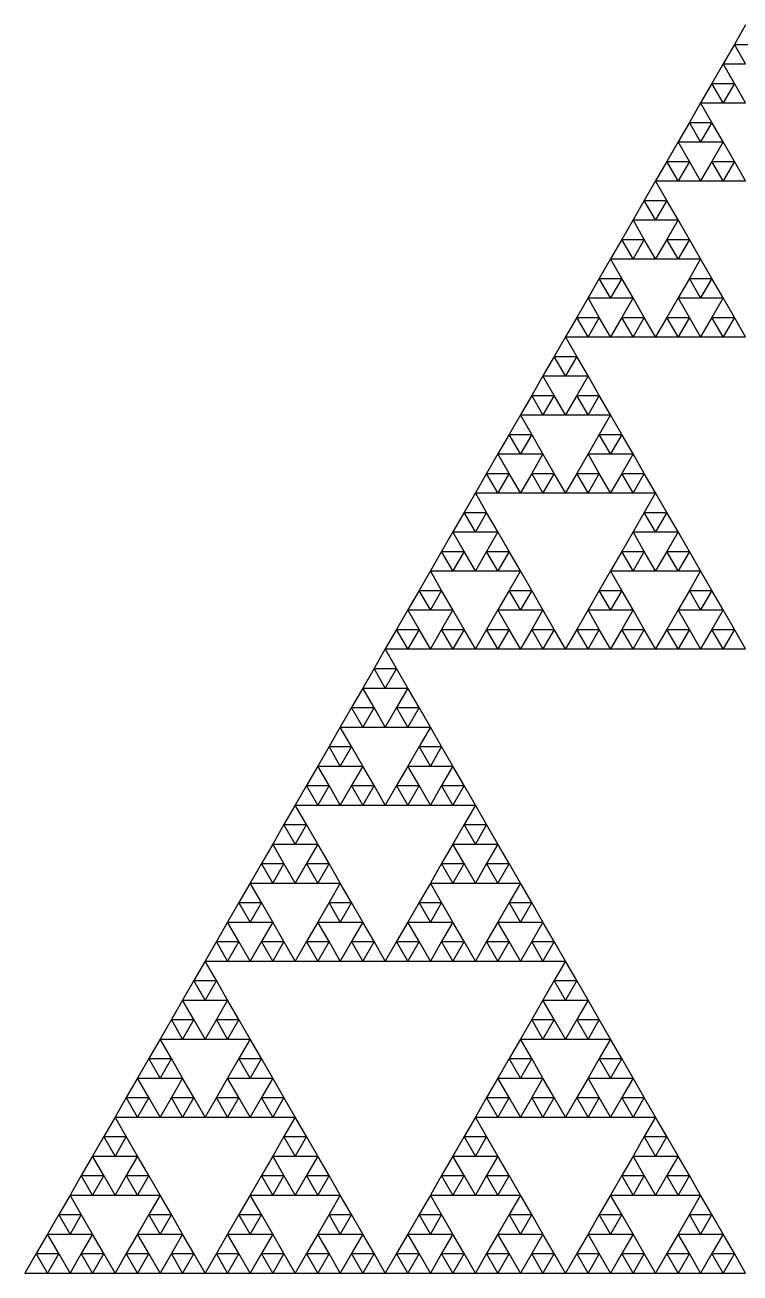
# Model space of a CAD drawing. Header units: metres. Extents: x -50 to 50, y -29 to 58.
# Drawn here: x -50 to -0.4, y -28.9 to 57.7 of the extents above; entities that cross this region are included whole.
import ezdxf

# ---------------------------------------------------------------- set-up
doc = ezdxf.new("R2010")
doc.units = ezdxf.units.M

msp = doc.modelspace()

# ---------------------------------------------------------------- linework, layer by layer
for p, q in [((0, 57.735), (-0.78125, 56.3819)), ((-0.78125, 56.3819), (-1.5625, 55.0287)), ((0, 55.0287), (-0.78125, 56.3819)), ((-0.78125, 56.3819), (0.78125, 56.3819)), ((-1.5625, 55.0287), (-2.34375, 53.6755)), ((-0.78125, 53.6755), (-1.5625, 55.0287)), ((-1.5625, 55.0287), (0, 55.0287)), ((-2.34375, 53.6755), (-3.125, 52.3224)), ((-1.5625, 52.3224), (-2.34375, 53.6755)), ((-2.34375, 53.6755), (-0.78125, 53.6755)), ((-0.78125, 53.6755), (-1.5625, 52.3224)), ((0, 52.3224), (-0.78125, 53.6755)), ((-3.125, 52.3224), (-3.90625, 50.9692)), ((-2.34375, 50.9692), (-3.125, 52.3224)), ((-3.125, 52.3224), (-1.5625, 52.3224)), ((-1.5625, 52.3224), (0, 52.3224)), ((-3.90625, 50.9692), (-4.6875, 49.616)), ((-3.125, 49.616), (-3.90625, 50.9692)), ((-3.90625, 50.9692), (-2.34375, 50.9692)), ((-2.34375, 50.9692), (-3.125, 49.616)), ((-1.5625, 49.616), (-2.34375, 50.9692)), ((-4.6875, 49.616), (-5.46875, 48.2629)), ((-3.90625, 48.2629), (-4.6875, 49.616)), ((-4.6875, 49.616), (-3.125, 49.616)), ((-3.125, 49.616), (-1.5625, 49.616)), ((-1.5625, 49.616), (-2.34375, 48.2629)), ((-0.78125, 48.2629), (-1.5625, 49.616)), ((-5.46875, 48.2629), (-6.25, 46.9097)), ((-4.6875, 46.9097), (-5.46875, 48.2629)), ((-5.46875, 48.2629), (-3.90625, 48.2629)), ((-3.90625, 48.2629), (-4.6875, 46.9097)), ((-3.125, 46.9097), (-3.90625, 48.2629)), ((-2.34375, 48.2629), (-3.125, 46.9097)), ((-1.5625, 46.9097), (-2.34375, 48.2629)), ((-2.34375, 48.2629), (-0.78125, 48.2629)), ((-0.78125, 48.2629), (-1.5625, 46.9097)), ((0, 46.9097), (-0.78125, 48.2629)), ((-6.25, 46.9097), (-7.03125, 45.5565)), ((-5.46875, 45.5565), (-6.25, 46.9097)), ((-6.25, 46.9097), (-4.6875, 46.9097)), ((-4.6875, 46.9097), (-3.125, 46.9097)), ((-3.125, 46.9097), (-1.5625, 46.9097)), ((-1.5625, 46.9097), (0, 46.9097)), ((-7.03125, 45.5565), (-7.8125, 44.2034)), ((-6.25, 44.2034), (-7.03125, 45.5565)), ((-7.03125, 45.5565), (-5.46875, 45.5565)), ((-5.46875, 45.5565), (-6.25, 44.2034)), ((-4.6875, 44.2034), (-5.46875, 45.5565)), ((-7.8125, 44.2034), (-8.59375, 42.8502)), ((-7.03125, 42.8502), (-7.8125, 44.2034)), ((-7.8125, 44.2034), (-6.25, 44.2034)), ((-6.25, 44.2034), (-4.6875, 44.2034)), ((-4.6875, 44.2034), (-5.46875, 42.8502)), ((-3.90625, 42.8502), (-4.6875, 44.2034)), ((-8.59375, 42.8502), (-9.375, 41.497)), ((-7.8125, 41.497), (-8.59375, 42.8502)), ((-8.59375, 42.8502), (-7.03125, 42.8502)), ((-7.03125, 42.8502), (-7.8125, 41.497)), ((-6.25, 41.497), (-7.03125, 42.8502)), ((-5.46875, 42.8502), (-6.25, 41.497)), ((-4.6875, 41.497), (-5.46875, 42.8502)), ((-5.46875, 42.8502), (-3.90625, 42.8502)), ((-3.90625, 42.8502), (-4.6875, 41.497)), ((-3.125, 41.497), (-3.90625, 42.8502)), ((-9.375, 41.497), (-10.1562, 40.1439)), ((-8.59375, 40.1439), (-9.375, 41.497)), ((-9.375, 41.497), (-7.8125, 41.497)), ((-7.8125, 41.497), (-6.25, 41.497)), ((-6.25, 41.497), (-4.6875, 41.497)), ((-4.6875, 41.497), (-3.125, 41.497)), ((-3.125, 41.497), (-3.90625, 40.1439)), ((-2.34375, 40.1439), (-3.125, 41.497)), ((-10.1562, 40.1439), (-10.9375, 38.7907)), ((-9.375, 38.7907), (-10.1562, 40.1439)), ((-10.1562, 40.1439), (-8.59375, 40.1439)), ((-8.59375, 40.1439), (-9.375, 38.7907)), ((-7.8125, 38.7907), (-8.59375, 40.1439)), ((-3.90625, 40.1439), (-4.6875, 38.7907)), ((-3.125, 38.7907), (-3.90625, 40.1439)), ((-3.90625, 40.1439), (-2.34375, 40.1439)), ((-2.34375, 40.1439), (-3.125, 38.7907)), ((-1.5625, 38.7907), (-2.34375, 40.1439)), ((-10.9375, 38.7907), (-11.7188, 37.4376)), ((-10.1562, 37.4376), (-10.9375, 38.7907)), ((-10.9375, 38.7907), (-9.375, 38.7907)), ((-9.375, 38.7907), (-7.8125, 38.7907)), ((-7.8125, 38.7907), (-8.59375, 37.4376)), ((-7.03125, 37.4376), (-7.8125, 38.7907)), ((-4.6875, 38.7907), (-5.46875, 37.4376)), ((-3.90625, 37.4376), (-4.6875, 38.7907)), ((-4.6875, 38.7907), (-3.125, 38.7907)), ((-3.125, 38.7907), (-1.5625, 38.7907)), ((-1.5625, 38.7907), (-2.34375, 37.4376)), ((-0.78125, 37.4376), (-1.5625, 38.7907)), ((-11.7188, 37.4376), (-12.5, 36.0844)), ((-10.9375, 36.0844), (-11.7188, 37.4376)), ((-11.7188, 37.4376), (-10.1562, 37.4376)), ((-10.1562, 37.4376), (-10.9375, 36.0844)), ((-9.375, 36.0844), (-10.1562, 37.4376)), ((-8.59375, 37.4376), (-9.375, 36.0844)), ((-7.8125, 36.0844), (-8.59375, 37.4376)), ((-8.59375, 37.4376), (-7.03125, 37.4376)), ((-7.03125, 37.4376), (-7.8125, 36.0844)), ((-6.25, 36.0844), (-7.03125, 37.4376)), ((-5.46875, 37.4376), (-6.25, 36.0844)), ((-4.6875, 36.0844), (-5.46875, 37.4376)), ((-5.46875, 37.4376), (-3.90625, 37.4376)), ((-3.90625, 37.4376), (-4.6875, 36.0844)), ((-3.125, 36.0844), (-3.90625, 37.4376)), ((-2.34375, 37.4376), (-3.125, 36.0844)), ((-1.5625, 36.0844), (-2.34375, 37.4376)), ((-2.34375, 37.4376), (-0.78125, 37.4376)), ((-0.78125, 37.4376), (-1.5625, 36.0844)), ((0, 36.0844), (-0.78125, 37.4376)), ((-12.5, 36.0844), (-13.2812, 34.7312)), ((-11.7188, 34.7312), (-12.5, 36.0844)), ((-12.5, 36.0844), (-10.9375, 36.0844)), ((-10.9375, 36.0844), (-9.375, 36.0844)), ((-9.375, 36.0844), (-7.8125, 36.0844)), ((-7.8125, 36.0844), (-6.25, 36.0844)), ((-6.25, 36.0844), (-4.6875, 36.0844)), ((-4.6875, 36.0844), (-3.125, 36.0844)), ((-3.125, 36.0844), (-1.5625, 36.0844)), ((-1.5625, 36.0844), (0, 36.0844)), ((-13.2812, 34.7312), (-14.0625, 33.3781)), ((-12.5, 33.3781), (-13.2812, 34.7312)), ((-13.2812, 34.7312), (-11.7188, 34.7312)), ((-11.7188, 34.7312), (-12.5, 33.3781)), ((-10.9375, 33.3781), (-11.7188, 34.7312)), ((-14.0625, 33.3781), (-14.8438, 32.0249)), ((-13.2812, 32.0249), (-14.0625, 33.3781)), ((-14.0625, 33.3781), (-12.5, 33.3781)), ((-12.5, 33.3781), (-10.9375, 33.3781)), ((-10.9375, 33.3781), (-11.7188, 32.0249)), ((-10.1562, 32.0249), (-10.9375, 33.3781)), ((-14.8438, 32.0249), (-15.625, 30.6717)), ((-14.0625, 30.6717), (-14.8438, 32.0249)), ((-14.8438, 32.0249), (-13.2812, 32.0249)), ((-13.2812, 32.0249), (-14.0625, 30.6717)), ((-12.5, 30.6717), (-13.2812, 32.0249)), ((-11.7188, 32.0249), (-12.5, 30.6717)), ((-10.9375, 30.6717), (-11.7188, 32.0249)), ((-11.7188, 32.0249), (-10.1562, 32.0249)), ((-10.1562, 32.0249), (-10.9375, 30.6717)), ((-9.375, 30.6717), (-10.1562, 32.0249)), ((-15.625, 30.6717), (-16.4062, 29.3186)), ((-14.8438, 29.3186), (-15.625, 30.6717)), ((-15.625, 30.6717), (-14.0625, 30.6717)), ((-14.0625, 30.6717), (-12.5, 30.6717)), ((-12.5, 30.6717), (-10.9375, 30.6717)), ((-10.9375, 30.6717), (-9.375, 30.6717)), ((-9.375, 30.6717), (-10.1562, 29.3186)), ((-8.59375, 29.3186), (-9.375, 30.6717)), ((-16.4062, 29.3186), (-17.1875, 27.9654)), ((-15.625, 27.9654), (-16.4062, 29.3186)), ((-16.4062, 29.3186), (-14.8438, 29.3186)), ((-14.8438, 29.3186), (-15.625, 27.9654)), ((-14.0625, 27.9654), (-14.8438, 29.3186)), ((-10.1562, 29.3186), (-10.9375, 27.9654)), ((-9.375, 27.9654), (-10.1562, 29.3186)), ((-10.1562, 29.3186), (-8.59375, 29.3186)), ((-8.59375, 29.3186), (-9.375, 27.9654)), ((-7.8125, 27.9654), (-8.59375, 29.3186)), ((-17.1875, 27.9654), (-17.9688, 26.6122)), ((-16.4062, 26.6122), (-17.1875, 27.9654)), ((-17.1875, 27.9654), (-15.625, 27.9654)), ((-15.625, 27.9654), (-14.0625, 27.9654)), ((-14.0625, 27.9654), (-14.8438, 26.6122)), ((-13.2812, 26.6122), (-14.0625, 27.9654)), ((-10.9375, 27.9654), (-11.7188, 26.6122)), ((-10.1562, 26.6122), (-10.9375, 27.9654)), ((-10.9375, 27.9654), (-9.375, 27.9654)), ((-9.375, 27.9654), (-7.8125, 27.9654)), ((-7.8125, 27.9654), (-8.59375, 26.6122)), ((-7.03125, 26.6122), (-7.8125, 27.9654)), ((-17.9688, 26.6122), (-18.75, 25.2591)), ((-17.1875, 25.2591), (-17.9688, 26.6122)), ((-17.9688, 26.6122), (-16.4062, 26.6122)), ((-16.4062, 26.6122), (-17.1875, 25.2591)), ((-15.625, 25.2591), (-16.4062, 26.6122)), ((-14.8438, 26.6122), (-15.625, 25.2591)), ((-14.0625, 25.2591), (-14.8438, 26.6122)), ((-14.8438, 26.6122), (-13.2812, 26.6122)), ((-13.2812, 26.6122), (-14.0625, 25.2591)), ((-12.5, 25.2591), (-13.2812, 26.6122)), ((-11.7188, 26.6122), (-12.5, 25.2591)), ((-10.9375, 25.2591), (-11.7188, 26.6122)), ((-11.7188, 26.6122), (-10.1562, 26.6122)), ((-10.1562, 26.6122), (-10.9375, 25.2591)), ((-9.375, 25.2591), (-10.1562, 26.6122)), ((-8.59375, 26.6122), (-9.375, 25.2591)), ((-7.8125, 25.2591), (-8.59375, 26.6122)), ((-8.59375, 26.6122), (-7.03125, 26.6122)), ((-7.03125, 26.6122), (-7.8125, 25.2591)), ((-6.25, 25.2591), (-7.03125, 26.6122)), ((-18.75, 25.2591), (-19.5312, 23.9059)), ((-17.9688, 23.9059), (-18.75, 25.2591)), ((-18.75, 25.2591), (-17.1875, 25.2591)), ((-17.1875, 25.2591), (-15.625, 25.2591)), ((-15.625, 25.2591), (-14.0625, 25.2591)), ((-14.0625, 25.2591), (-12.5, 25.2591)), ((-12.5, 25.2591), (-10.9375, 25.2591)), ((-10.9375, 25.2591), (-9.375, 25.2591)), ((-9.375, 25.2591), (-7.8125, 25.2591)), ((-7.8125, 25.2591), (-6.25, 25.2591)), ((-6.25, 25.2591), (-7.03125, 23.9059)), ((-5.46875, 23.9059), (-6.25, 25.2591)), ((-19.5312, 23.9059), (-20.3125, 22.5527)), ((-18.75, 22.5527), (-19.5312, 23.9059)), ((-19.5312, 23.9059), (-17.9688, 23.9059)), ((-17.9688, 23.9059), (-18.75, 22.5527)), ((-17.1875, 22.5527), (-17.9688, 23.9059)), ((-7.03125, 23.9059), (-7.8125, 22.5527)), ((-6.25, 22.5527), (-7.03125, 23.9059)), ((-7.03125, 23.9059), (-5.46875, 23.9059)), ((-5.46875, 23.9059), (-6.25, 22.5527)), ((-4.6875, 22.5527), (-5.46875, 23.9059)), ((-20.3125, 22.5527), (-21.0938, 21.1996)), ((-19.5312, 21.1996), (-20.3125, 22.5527)), ((-20.3125, 22.5527), (-18.75, 22.5527)), ((-18.75, 22.5527), (-17.1875, 22.5527)), ((-17.1875, 22.5527), (-17.9688, 21.1996)), ((-16.4062, 21.1996), (-17.1875, 22.5527)), ((-7.8125, 22.5527), (-8.59375, 21.1996)), ((-7.03125, 21.1996), (-7.8125, 22.5527)), ((-7.8125, 22.5527), (-6.25, 22.5527)), ((-6.25, 22.5527), (-4.6875, 22.5527)), ((-4.6875, 22.5527), (-5.46875, 21.1996)), ((-3.90625, 21.1996), (-4.6875, 22.5527)), ((-21.0938, 21.1996), (-21.875, 19.8464)), ((-20.3125, 19.8464), (-21.0938, 21.1996)), ((-21.0938, 21.1996), (-19.5312, 21.1996)), ((-19.5312, 21.1996), (-20.3125, 19.8464)), ((-18.75, 19.8464), (-19.5312, 21.1996)), ((-17.9688, 21.1996), (-18.75, 19.8464)), ((-17.1875, 19.8464), (-17.9688, 21.1996)), ((-17.9688, 21.1996), (-16.4062, 21.1996)), ((-16.4062, 21.1996), (-17.1875, 19.8464)), ((-15.625, 19.8464), (-16.4062, 21.1996)), ((-8.59375, 21.1996), (-9.375, 19.8464)), ((-7.8125, 19.8464), (-8.59375, 21.1996)), ((-8.59375, 21.1996), (-7.03125, 21.1996)), ((-7.03125, 21.1996), (-7.8125, 19.8464)), ((-6.25, 19.8464), (-7.03125, 21.1996)), ((-5.46875, 21.1996), (-6.25, 19.8464)), ((-4.6875, 19.8464), (-5.46875, 21.1996)), ((-5.46875, 21.1996), (-3.90625, 21.1996)), ((-3.90625, 21.1996), (-4.6875, 19.8464)), ((-3.125, 19.8464), (-3.90625, 21.1996)), ((-21.875, 19.8464), (-22.6562, 18.4933)), ((-21.0938, 18.4933), (-21.875, 19.8464)), ((-21.875, 19.8464), (-20.3125, 19.8464)), ((-20.3125, 19.8464), (-18.75, 19.8464)), ((-18.75, 19.8464), (-17.1875, 19.8464)), ((-17.1875, 19.8464), (-15.625, 19.8464)), ((-15.625, 19.8464), (-16.4062, 18.4933)), ((-14.8438, 18.4933), (-15.625, 19.8464)), ((-9.375, 19.8464), (-10.1562, 18.4933)), ((-8.59375, 18.4933), (-9.375, 19.8464)), ((-9.375, 19.8464), (-7.8125, 19.8464)), ((-7.8125, 19.8464), (-6.25, 19.8464)), ((-6.25, 19.8464), (-4.6875, 19.8464)), ((-4.6875, 19.8464), (-3.125, 19.8464)), ((-3.125, 19.8464), (-3.90625, 18.4933)), ((-2.34375, 18.4933), (-3.125, 19.8464)), ((-22.6562, 18.4933), (-23.4375, 17.1401)), ((-21.875, 17.1401), (-22.6562, 18.4933)), ((-22.6562, 18.4933), (-21.0938, 18.4933)), ((-21.0938, 18.4933), (-21.875, 17.1401)), ((-20.3125, 17.1401), (-21.0938, 18.4933)), ((-16.4062, 18.4933), (-17.1875, 17.1401)), ((-15.625, 17.1401), (-16.4062, 18.4933)), ((-16.4062, 18.4933), (-14.8438, 18.4933)), ((-14.8438, 18.4933), (-15.625, 17.1401)), ((-14.0625, 17.1401), (-14.8438, 18.4933)), ((-10.1562, 18.4933), (-10.9375, 17.1401)), ((-9.375, 17.1401), (-10.1562, 18.4933)), ((-10.1562, 18.4933), (-8.59375, 18.4933)), ((-8.59375, 18.4933), (-9.375, 17.1401)), ((-7.8125, 17.1401), (-8.59375, 18.4933)), ((-3.90625, 18.4933), (-4.6875, 17.1401)), ((-3.125, 17.1401), (-3.90625, 18.4933)), ((-3.90625, 18.4933), (-2.34375, 18.4933)), ((-2.34375, 18.4933), (-3.125, 17.1401)), ((-1.5625, 17.1401), (-2.34375, 18.4933)), ((-23.4375, 17.1401), (-24.2188, 15.7869)), ((-22.6562, 15.7869), (-23.4375, 17.1401)), ((-23.4375, 17.1401), (-21.875, 17.1401)), ((-21.875, 17.1401), (-20.3125, 17.1401)), ((-20.3125, 17.1401), (-21.0938, 15.7869)), ((-19.5312, 15.7869), (-20.3125, 17.1401)), ((-17.1875, 17.1401), (-17.9688, 15.7869)), ((-16.4062, 15.7869), (-17.1875, 17.1401)), ((-17.1875, 17.1401), (-15.625, 17.1401)), ((-15.625, 17.1401), (-14.0625, 17.1401)), ((-14.0625, 17.1401), (-14.8438, 15.7869)), ((-13.2812, 15.7869), (-14.0625, 17.1401)), ((-10.9375, 17.1401), (-11.7188, 15.7869)), ((-10.1562, 15.7869), (-10.9375, 17.1401)), ((-10.9375, 17.1401), (-9.375, 17.1401)), ((-9.375, 17.1401), (-7.8125, 17.1401)), ((-7.8125, 17.1401), (-8.59375, 15.7869)), ((-7.03125, 15.7869), (-7.8125, 17.1401)), ((-4.6875, 17.1401), (-5.46875, 15.7869)), ((-3.90625, 15.7869), (-4.6875, 17.1401)), ((-4.6875, 17.1401), (-3.125, 17.1401)), ((-3.125, 17.1401), (-1.5625, 17.1401)), ((-1.5625, 17.1401), (-2.34375, 15.7869)), ((-0.78125, 15.7869), (-1.5625, 17.1401)), ((-24.2188, 15.7869), (-25, 14.4338)), ((-23.4375, 14.4338), (-24.2188, 15.7869)), ((-24.2188, 15.7869), (-22.6562, 15.7869)), ((-22.6562, 15.7869), (-23.4375, 14.4338)), ((-21.875, 14.4338), (-22.6562, 15.7869)), ((-21.0938, 15.7869), (-21.875, 14.4338)), ((-20.3125, 14.4338), (-21.0938, 15.7869)), ((-21.0938, 15.7869), (-19.5312, 15.7869)), ((-19.5312, 15.7869), (-20.3125, 14.4338)), ((-18.75, 14.4338), (-19.5312, 15.7869)), ((-17.9688, 15.7869), (-18.75, 14.4338)), ((-17.1875, 14.4338), (-17.9688, 15.7869)), ((-17.9688, 15.7869), (-16.4062, 15.7869)), ((-16.4062, 15.7869), (-17.1875, 14.4338)), ((-15.625, 14.4338), (-16.4062, 15.7869)), ((-14.8438, 15.7869), (-15.625, 14.4338)), ((-14.0625, 14.4338), (-14.8438, 15.7869)), ((-14.8438, 15.7869), (-13.2812, 15.7869)), ((-13.2812, 15.7869), (-14.0625, 14.4338)), ((-12.5, 14.4338), (-13.2812, 15.7869)), ((-11.7188, 15.7869), (-12.5, 14.4338)), ((-10.9375, 14.4338), (-11.7188, 15.7869)), ((-11.7188, 15.7869), (-10.1562, 15.7869)), ((-10.1562, 15.7869), (-10.9375, 14.4338)), ((-9.375, 14.4338), (-10.1562, 15.7869)), ((-8.59375, 15.7869), (-9.375, 14.4338)), ((-7.8125, 14.4338), (-8.59375, 15.7869)), ((-8.59375, 15.7869), (-7.03125, 15.7869)), ((-7.03125, 15.7869), (-7.8125, 14.4338)), ((-6.25, 14.4338), (-7.03125, 15.7869)), ((-5.46875, 15.7869), (-6.25, 14.4338)), ((-4.6875, 14.4338), (-5.46875, 15.7869)), ((-5.46875, 15.7869), (-3.90625, 15.7869)), ((-3.90625, 15.7869), (-4.6875, 14.4338)), ((-3.125, 14.4338), (-3.90625, 15.7869)), ((-2.34375, 15.7869), (-3.125, 14.4338)), ((-1.5625, 14.4338), (-2.34375, 15.7869)), ((-2.34375, 15.7869), (-0.78125, 15.7869)), ((-0.78125, 15.7869), (-1.5625, 14.4338)), ((0, 14.4338), (-0.78125, 15.7869)), ((-25, 14.4338), (-25.7812, 13.0806)), ((-24.2188, 13.0806), (-25, 14.4338)), ((-25, 14.4338), (-23.4375, 14.4338)), ((-23.4375, 14.4338), (-21.875, 14.4338)), ((-21.875, 14.4338), (-20.3125, 14.4338)), ((-20.3125, 14.4338), (-18.75, 14.4338)), ((-18.75, 14.4338), (-17.1875, 14.4338)), ((-17.1875, 14.4338), (-15.625, 14.4338)), ((-15.625, 14.4338), (-14.0625, 14.4338)), ((-14.0625, 14.4338), (-12.5, 14.4338)), ((-12.5, 14.4338), (-10.9375, 14.4338)), ((-10.9375, 14.4338), (-9.375, 14.4338)), ((-9.375, 14.4338), (-7.8125, 14.4338)), ((-7.8125, 14.4338), (-6.25, 14.4338)), ((-6.25, 14.4338), (-4.6875, 14.4338)), ((-4.6875, 14.4338), (-3.125, 14.4338)), ((-3.125, 14.4338), (-1.5625, 14.4338)), ((-1.5625, 14.4338), (0, 14.4338)), ((-25.7812, 13.0806), (-26.5625, 11.7274)), ((-25, 11.7274), (-25.7812, 13.0806)), ((-25.7812, 13.0806), (-24.2188, 13.0806)), ((-24.2188, 13.0806), (-25, 11.7274)), ((-23.4375, 11.7274), (-24.2188, 13.0806)), ((-26.5625, 11.7274), (-27.3438, 10.3743)), ((-25.7812, 10.3743), (-26.5625, 11.7274)), ((-26.5625, 11.7274), (-25, 11.7274)), ((-25, 11.7274), (-23.4375, 11.7274)), ((-23.4375, 11.7274), (-24.2188, 10.3743)), ((-22.6562, 10.3743), (-23.4375, 11.7274)), ((-27.3438, 10.3743), (-28.125, 9.0211)), ((-26.5625, 9.0211), (-27.3438, 10.3743)), ((-27.3438, 10.3743), (-25.7812, 10.3743)), ((-25.7812, 10.3743), (-26.5625, 9.0211)), ((-25, 9.0211), (-25.7812, 10.3743)), ((-24.2188, 10.3743), (-25, 9.0211)), ((-23.4375, 9.0211), (-24.2188, 10.3743)), ((-24.2188, 10.3743), (-22.6562, 10.3743)), ((-22.6562, 10.3743), (-23.4375, 9.0211)), ((-21.875, 9.0211), (-22.6562, 10.3743)), ((-28.125, 9.0211), (-28.9062, 7.66793)), ((-27.3438, 7.66793), (-28.125, 9.0211)), ((-28.125, 9.0211), (-26.5625, 9.0211)), ((-26.5625, 9.0211), (-25, 9.0211)), ((-25, 9.0211), (-23.4375, 9.0211)), ((-23.4375, 9.0211), (-21.875, 9.0211)), ((-21.875, 9.0211), (-22.6562, 7.66793)), ((-21.0938, 7.66793), (-21.875, 9.0211)), ((-28.9062, 7.66793), (-29.6875, 6.31477)), ((-28.125, 6.31477), (-28.9062, 7.66793)), ((-28.9062, 7.66793), (-27.3438, 7.66793)), ((-27.3438, 7.66793), (-28.125, 6.31477)), ((-26.5625, 6.31477), (-27.3438, 7.66793)), ((-22.6562, 7.66793), (-23.4375, 6.31477)), ((-21.875, 6.31477), (-22.6562, 7.66793)), ((-22.6562, 7.66793), (-21.0938, 7.66793)), ((-21.0938, 7.66793), (-21.875, 6.31477)), ((-20.3125, 6.31477), (-21.0938, 7.66793)), ((-29.6875, 6.31477), (-30.4688, 4.9616)), ((-28.9062, 4.9616), (-29.6875, 6.31477)), ((-29.6875, 6.31477), (-28.125, 6.31477)), ((-28.125, 6.31477), (-26.5625, 6.31477)), ((-26.5625, 6.31477), (-27.3438, 4.9616)), ((-25.7812, 4.9616), (-26.5625, 6.31477)), ((-23.4375, 6.31477), (-24.2188, 4.9616)), ((-22.6562, 4.9616), (-23.4375, 6.31477)), ((-23.4375, 6.31477), (-21.875, 6.31477)), ((-21.875, 6.31477), (-20.3125, 6.31477)), ((-20.3125, 6.31477), (-21.0938, 4.9616)), ((-19.5312, 4.9616), (-20.3125, 6.31477)), ((-30.4688, 4.9616), (-31.25, 3.60844)), ((-29.6875, 3.60844), (-30.4688, 4.9616)), ((-30.4688, 4.9616), (-28.9062, 4.9616)), ((-28.9062, 4.9616), (-29.6875, 3.60844)), ((-28.125, 3.60844), (-28.9062, 4.9616)), ((-27.3438, 4.9616), (-28.125, 3.60844)), ((-26.5625, 3.60844), (-27.3438, 4.9616)), ((-27.3438, 4.9616), (-25.7812, 4.9616)), ((-25.7812, 4.9616), (-26.5625, 3.60844)), ((-25, 3.60844), (-25.7812, 4.9616)), ((-24.2188, 4.9616), (-25, 3.60844)), ((-23.4375, 3.60844), (-24.2188, 4.9616)), ((-24.2188, 4.9616), (-22.6562, 4.9616)), ((-22.6562, 4.9616), (-23.4375, 3.60844)), ((-21.875, 3.60844), (-22.6562, 4.9616)), ((-21.0938, 4.9616), (-21.875, 3.60844)), ((-20.3125, 3.60844), (-21.0938, 4.9616)), ((-21.0938, 4.9616), (-19.5312, 4.9616)), ((-19.5312, 4.9616), (-20.3125, 3.60844)), ((-18.75, 3.60844), (-19.5312, 4.9616)), ((-31.25, 3.60844), (-32.0312, 2.25527)), ((-30.4688, 2.25527), (-31.25, 3.60844)), ((-31.25, 3.60844), (-29.6875, 3.60844)), ((-29.6875, 3.60844), (-28.125, 3.60844)), ((-28.125, 3.60844), (-26.5625, 3.60844)), ((-26.5625, 3.60844), (-25, 3.60844)), ((-25, 3.60844), (-23.4375, 3.60844)), ((-23.4375, 3.60844), (-21.875, 3.60844)), ((-21.875, 3.60844), (-20.3125, 3.60844)), ((-20.3125, 3.60844), (-18.75, 3.60844)), ((-18.75, 3.60844), (-19.5312, 2.25527)), ((-17.9688, 2.25527), (-18.75, 3.60844)), ((-32.0312, 2.25527), (-32.8125, 0.90211)), ((-31.25, 0.90211), (-32.0312, 2.25527)), ((-32.0312, 2.25527), (-30.4688, 2.25527)), ((-30.4688, 2.25527), (-31.25, 0.90211)), ((-29.6875, 0.90211), (-30.4688, 2.25527)), ((-19.5312, 2.25527), (-20.3125, 0.90211)), ((-18.75, 0.90211), (-19.5312, 2.25527)), ((-19.5312, 2.25527), (-17.9688, 2.25527)), ((-17.9688, 2.25527), (-18.75, 0.90211)), ((-17.1875, 0.90211), (-17.9688, 2.25527)), ((-32.8125, 0.90211), (-33.5938, -0.45105)), ((-32.0312, -0.45105), (-32.8125, 0.90211)), ((-32.8125, 0.90211), (-31.25, 0.90211)), ((-31.25, 0.90211), (-29.6875, 0.90211)), ((-29.6875, 0.90211), (-30.4688, -0.45105)), ((-28.9062, -0.45105), (-29.6875, 0.90211)), ((-20.3125, 0.90211), (-21.0938, -0.45105)), ((-19.5312, -0.45105), (-20.3125, 0.90211)), ((-20.3125, 0.90211), (-18.75, 0.90211)), ((-18.75, 0.90211), (-17.1875, 0.90211)), ((-17.1875, 0.90211), (-17.9688, -0.45105)), ((-16.4062, -0.45105), (-17.1875, 0.90211)), ((-33.5938, -0.45105), (-34.375, -1.80422)), ((-32.8125, -1.80422), (-33.5938, -0.45105)), ((-33.5938, -0.45105), (-32.0312, -0.45105)), ((-32.0312, -0.45105), (-32.8125, -1.80422)), ((-31.25, -1.80422), (-32.0312, -0.45105)), ((-30.4688, -0.45105), (-31.25, -1.80422)), ((-29.6875, -1.80422), (-30.4688, -0.45105)), ((-30.4688, -0.45105), (-28.9062, -0.45105)), ((-28.9062, -0.45105), (-29.6875, -1.80422)), ((-28.125, -1.80422), (-28.9062, -0.45105)), ((-21.0938, -0.45105), (-21.875, -1.80422)), ((-20.3125, -1.80422), (-21.0938, -0.45105)), ((-21.0938, -0.45105), (-19.5312, -0.45105)), ((-19.5312, -0.45105), (-20.3125, -1.80422)), ((-18.75, -1.80422), (-19.5312, -0.45105)), ((-17.9688, -0.45105), (-18.75, -1.80422)), ((-17.1875, -1.80422), (-17.9688, -0.45105)), ((-17.9688, -0.45105), (-16.4062, -0.45105)), ((-16.4062, -0.45105), (-17.1875, -1.80422)), ((-15.625, -1.80422), (-16.4062, -0.45105)), ((-34.375, -1.80422), (-35.1562, -3.15738)), ((-33.5938, -3.15738), (-34.375, -1.80422)), ((-34.375, -1.80422), (-32.8125, -1.80422)), ((-32.8125, -1.80422), (-31.25, -1.80422)), ((-31.25, -1.80422), (-29.6875, -1.80422)), ((-29.6875, -1.80422), (-28.125, -1.80422)), ((-28.125, -1.80422), (-28.9062, -3.15738)), ((-27.3438, -3.15738), (-28.125, -1.80422)), ((-21.875, -1.80422), (-22.6562, -3.15738)), ((-21.0938, -3.15738), (-21.875, -1.80422)), ((-21.875, -1.80422), (-20.3125, -1.80422)), ((-20.3125, -1.80422), (-18.75, -1.80422)), ((-18.75, -1.80422), (-17.1875, -1.80422)), ((-17.1875, -1.80422), (-15.625, -1.80422)), ((-15.625, -1.80422), (-16.4062, -3.15738)), ((-14.8438, -3.15738), (-15.625, -1.80422)), ((-35.1562, -3.15738), (-35.9375, -4.51055)), ((-34.375, -4.51055), (-35.1562, -3.15738)), ((-35.1562, -3.15738), (-33.5938, -3.15738)), ((-33.5938, -3.15738), (-34.375, -4.51055)), ((-32.8125, -4.51055), (-33.5938, -3.15738)), ((-28.9062, -3.15738), (-29.6875, -4.51055)), ((-28.125, -4.51055), (-28.9062, -3.15738)), ((-28.9062, -3.15738), (-27.3438, -3.15738)), ((-27.3438, -3.15738), (-28.125, -4.51055)), ((-26.5625, -4.51055), (-27.3438, -3.15738)), ((-22.6562, -3.15738), (-23.4375, -4.51055)), ((-21.875, -4.51055), (-22.6562, -3.15738)), ((-22.6562, -3.15738), (-21.0938, -3.15738)), ((-21.0938, -3.15738), (-21.875, -4.51055)), ((-20.3125, -4.51055), (-21.0938, -3.15738)), ((-16.4062, -3.15738), (-17.1875, -4.51055)), ((-15.625, -4.51055), (-16.4062, -3.15738)), ((-16.4062, -3.15738), (-14.8438, -3.15738)), ((-14.8438, -3.15738), (-15.625, -4.51055)), ((-14.0625, -4.51055), (-14.8438, -3.15738)), ((-35.9375, -4.51055), (-36.7188, -5.86371)), ((-35.1562, -5.86371), (-35.9375, -4.51055)), ((-35.9375, -4.51055), (-34.375, -4.51055)), ((-34.375, -4.51055), (-32.8125, -4.51055)), ((-32.8125, -4.51055), (-33.5938, -5.86371)), ((-32.0312, -5.86371), (-32.8125, -4.51055)), ((-29.6875, -4.51055), (-30.4688, -5.86371)), ((-28.9062, -5.86371), (-29.6875, -4.51055)), ((-29.6875, -4.51055), (-28.125, -4.51055)), ((-28.125, -4.51055), (-26.5625, -4.51055)), ((-26.5625, -4.51055), (-27.3438, -5.86371)), ((-25.7812, -5.86371), (-26.5625, -4.51055)), ((-23.4375, -4.51055), (-24.2188, -5.86371)), ((-22.6562, -5.86371), (-23.4375, -4.51055)), ((-23.4375, -4.51055), (-21.875, -4.51055)), ((-21.875, -4.51055), (-20.3125, -4.51055)), ((-20.3125, -4.51055), (-21.0938, -5.86371)), ((-19.5312, -5.86371), (-20.3125, -4.51055)), ((-17.1875, -4.51055), (-17.9688, -5.86371)), ((-16.4062, -5.86371), (-17.1875, -4.51055)), ((-17.1875, -4.51055), (-15.625, -4.51055)), ((-15.625, -4.51055), (-14.0625, -4.51055)), ((-14.0625, -4.51055), (-14.8438, -5.86371)), ((-13.2812, -5.86371), (-14.0625, -4.51055)), ((-36.7188, -5.86371), (-37.5, -7.21688)), ((-35.9375, -7.21688), (-36.7188, -5.86371)), ((-36.7188, -5.86371), (-35.1562, -5.86371)), ((-35.1562, -5.86371), (-35.9375, -7.21688)), ((-34.375, -7.21688), (-35.1562, -5.86371)), ((-33.5938, -5.86371), (-34.375, -7.21688)), ((-32.8125, -7.21688), (-33.5938, -5.86371)), ((-33.5938, -5.86371), (-32.0312, -5.86371)), ((-32.0312, -5.86371), (-32.8125, -7.21688)), ((-31.25, -7.21688), (-32.0312, -5.86371)), ((-30.4688, -5.86371), (-31.25, -7.21688)), ((-29.6875, -7.21688), (-30.4688, -5.86371)), ((-30.4688, -5.86371), (-28.9062, -5.86371)), ((-28.9062, -5.86371), (-29.6875, -7.21688)), ((-28.125, -7.21688), (-28.9062, -5.86371)), ((-27.3438, -5.86371), (-28.125, -7.21688)), ((-26.5625, -7.21688), (-27.3438, -5.86371)), ((-27.3438, -5.86371), (-25.7812, -5.86371)), ((-25.7812, -5.86371), (-26.5625, -7.21688)), ((-25, -7.21688), (-25.7812, -5.86371)), ((-24.2188, -5.86371), (-25, -7.21688)), ((-23.4375, -7.21688), (-24.2188, -5.86371)), ((-24.2188, -5.86371), (-22.6562, -5.86371)), ((-22.6562, -5.86371), (-23.4375, -7.21688)), ((-21.875, -7.21688), (-22.6562, -5.86371)), ((-21.0938, -5.86371), (-21.875, -7.21688)), ((-20.3125, -7.21688), (-21.0938, -5.86371)), ((-21.0938, -5.86371), (-19.5312, -5.86371)), ((-19.5312, -5.86371), (-20.3125, -7.21688)), ((-18.75, -7.21688), (-19.5312, -5.86371)), ((-17.9688, -5.86371), (-18.75, -7.21688)), ((-17.1875, -7.21688), (-17.9688, -5.86371)), ((-17.9688, -5.86371), (-16.4062, -5.86371)), ((-16.4062, -5.86371), (-17.1875, -7.21688)), ((-15.625, -7.21688), (-16.4062, -5.86371)), ((-14.8438, -5.86371), (-15.625, -7.21688)), ((-14.0625, -7.21688), (-14.8438, -5.86371)), ((-14.8438, -5.86371), (-13.2812, -5.86371)), ((-13.2812, -5.86371), (-14.0625, -7.21688)), ((-12.5, -7.21688), (-13.2812, -5.86371)), ((-37.5, -7.21688), (-38.2812, -8.57004)), ((-36.7188, -8.57004), (-37.5, -7.21688)), ((-37.5, -7.21688), (-35.9375, -7.21688)), ((-35.9375, -7.21688), (-34.375, -7.21688)), ((-34.375, -7.21688), (-32.8125, -7.21688)), ((-32.8125, -7.21688), (-31.25, -7.21688)), ((-31.25, -7.21688), (-29.6875, -7.21688)), ((-29.6875, -7.21688), (-28.125, -7.21688)), ((-28.125, -7.21688), (-26.5625, -7.21688)), ((-26.5625, -7.21688), (-25, -7.21688)), ((-25, -7.21688), (-23.4375, -7.21688)), ((-23.4375, -7.21688), (-21.875, -7.21688)), ((-21.875, -7.21688), (-20.3125, -7.21688)), ((-20.3125, -7.21688), (-18.75, -7.21688)), ((-18.75, -7.21688), (-17.1875, -7.21688)), ((-17.1875, -7.21688), (-15.625, -7.21688)), ((-15.625, -7.21688), (-14.0625, -7.21688)), ((-14.0625, -7.21688), (-12.5, -7.21688)), ((-12.5, -7.21688), (-13.2812, -8.57004)), ((-11.7188, -8.57004), (-12.5, -7.21688)), ((-38.2812, -8.57004), (-39.0625, -9.92321)), ((-37.5, -9.92321), (-38.2812, -8.57004)), ((-38.2812, -8.57004), (-36.7188, -8.57004)), ((-36.7188, -8.57004), (-37.5, -9.92321)), ((-35.9375, -9.92321), (-36.7188, -8.57004)), ((-13.2812, -8.57004), (-14.0625, -9.92321)), ((-12.5, -9.92321), (-13.2812, -8.57004)), ((-13.2812, -8.57004), (-11.7188, -8.57004)), ((-11.7188, -8.57004), (-12.5, -9.92321)), ((-10.9375, -9.92321), (-11.7188, -8.57004)), ((-39.0625, -9.92321), (-39.8438, -11.2764)), ((-38.2812, -11.2764), (-39.0625, -9.92321)), ((-39.0625, -9.92321), (-37.5, -9.92321)), ((-37.5, -9.92321), (-35.9375, -9.92321)), ((-35.9375, -9.92321), (-36.7188, -11.2764)), ((-35.1562, -11.2764), (-35.9375, -9.92321)), ((-14.0625, -9.92321), (-14.8438, -11.2764)), ((-13.2812, -11.2764), (-14.0625, -9.92321)), ((-14.0625, -9.92321), (-12.5, -9.92321)), ((-12.5, -9.92321), (-10.9375, -9.92321)), ((-10.9375, -9.92321), (-11.7188, -11.2764)), ((-10.1562, -11.2764), (-10.9375, -9.92321)), ((-39.8438, -11.2764), (-40.625, -12.6295)), ((-39.0625, -12.6295), (-39.8438, -11.2764)), ((-39.8438, -11.2764), (-38.2812, -11.2764)), ((-38.2812, -11.2764), (-39.0625, -12.6295)), ((-37.5, -12.6295), (-38.2812, -11.2764)), ((-36.7188, -11.2764), (-37.5, -12.6295)), ((-35.9375, -12.6295), (-36.7188, -11.2764)), ((-36.7188, -11.2764), (-35.1562, -11.2764)), ((-35.1562, -11.2764), (-35.9375, -12.6295)), ((-34.375, -12.6295), (-35.1562, -11.2764)), ((-14.8438, -11.2764), (-15.625, -12.6295)), ((-14.0625, -12.6295), (-14.8438, -11.2764)), ((-14.8438, -11.2764), (-13.2812, -11.2764)), ((-13.2812, -11.2764), (-14.0625, -12.6295)), ((-12.5, -12.6295), (-13.2812, -11.2764)), ((-11.7188, -11.2764), (-12.5, -12.6295)), ((-10.9375, -12.6295), (-11.7188, -11.2764)), ((-11.7188, -11.2764), (-10.1562, -11.2764)), ((-10.1562, -11.2764), (-10.9375, -12.6295)), ((-9.375, -12.6295), (-10.1562, -11.2764)), ((-40.625, -12.6295), (-41.4062, -13.9827)), ((-39.8438, -13.9827), (-40.625, -12.6295)), ((-40.625, -12.6295), (-39.0625, -12.6295)), ((-39.0625, -12.6295), (-37.5, -12.6295)), ((-37.5, -12.6295), (-35.9375, -12.6295)), ((-35.9375, -12.6295), (-34.375, -12.6295)), ((-34.375, -12.6295), (-35.1562, -13.9827)), ((-33.5938, -13.9827), (-34.375, -12.6295)), ((-15.625, -12.6295), (-16.4062, -13.9827)), ((-14.8438, -13.9827), (-15.625, -12.6295)), ((-15.625, -12.6295), (-14.0625, -12.6295)), ((-14.0625, -12.6295), (-12.5, -12.6295)), ((-12.5, -12.6295), (-10.9375, -12.6295)), ((-10.9375, -12.6295), (-9.375, -12.6295)), ((-9.375, -12.6295), (-10.1562, -13.9827)), ((-8.59375, -13.9827), (-9.375, -12.6295)), ((-41.4062, -13.9827), (-42.1875, -15.3359)), ((-40.625, -15.3359), (-41.4062, -13.9827)), ((-41.4062, -13.9827), (-39.8438, -13.9827)), ((-39.8438, -13.9827), (-40.625, -15.3359)), ((-39.0625, -15.3359), (-39.8438, -13.9827)), ((-35.1562, -13.9827), (-35.9375, -15.3359)), ((-34.375, -15.3359), (-35.1562, -13.9827)), ((-35.1562, -13.9827), (-33.5938, -13.9827)), ((-33.5938, -13.9827), (-34.375, -15.3359)), ((-32.8125, -15.3359), (-33.5938, -13.9827)), ((-16.4062, -13.9827), (-17.1875, -15.3359)), ((-15.625, -15.3359), (-16.4062, -13.9827)), ((-16.4062, -13.9827), (-14.8438, -13.9827)), ((-14.8438, -13.9827), (-15.625, -15.3359)), ((-14.0625, -15.3359), (-14.8438, -13.9827)), ((-10.1562, -13.9827), (-10.9375, -15.3359)), ((-9.375, -15.3359), (-10.1562, -13.9827)), ((-10.1562, -13.9827), (-8.59375, -13.9827)), ((-8.59375, -13.9827), (-9.375, -15.3359)), ((-7.8125, -15.3359), (-8.59375, -13.9827)), ((-42.1875, -15.3359), (-42.9688, -16.689)), ((-41.4062, -16.689), (-42.1875, -15.3359)), ((-42.1875, -15.3359), (-40.625, -15.3359)), ((-40.625, -15.3359), (-39.0625, -15.3359)), ((-39.0625, -15.3359), (-39.8438, -16.689)), ((-38.2812, -16.689), (-39.0625, -15.3359)), ((-35.9375, -15.3359), (-36.7188, -16.689)), ((-35.1562, -16.689), (-35.9375, -15.3359)), ((-35.9375, -15.3359), (-34.375, -15.3359)), ((-34.375, -15.3359), (-32.8125, -15.3359)), ((-32.8125, -15.3359), (-33.5938, -16.689)), ((-32.0312, -16.689), (-32.8125, -15.3359)), ((-17.1875, -15.3359), (-17.9688, -16.689)), ((-16.4062, -16.689), (-17.1875, -15.3359)), ((-17.1875, -15.3359), (-15.625, -15.3359)), ((-15.625, -15.3359), (-14.0625, -15.3359)), ((-14.0625, -15.3359), (-14.8438, -16.689)), ((-13.2812, -16.689), (-14.0625, -15.3359)), ((-10.9375, -15.3359), (-11.7188, -16.689)), ((-10.1562, -16.689), (-10.9375, -15.3359)), ((-10.9375, -15.3359), (-9.375, -15.3359)), ((-9.375, -15.3359), (-7.8125, -15.3359)), ((-7.8125, -15.3359), (-8.59375, -16.689)), ((-7.03125, -16.689), (-7.8125, -15.3359)), ((-42.9688, -16.689), (-43.75, -18.0422)), ((-42.1875, -18.0422), (-42.9688, -16.689)), ((-42.9688, -16.689), (-41.4062, -16.689)), ((-41.4062, -16.689), (-42.1875, -18.0422)), ((-40.625, -18.0422), (-41.4062, -16.689)), ((-39.8438, -16.689), (-40.625, -18.0422)), ((-39.0625, -18.0422), (-39.8438, -16.689)), ((-39.8438, -16.689), (-38.2812, -16.689)), ((-38.2812, -16.689), (-39.0625, -18.0422)), ((-37.5, -18.0422), (-38.2812, -16.689)), ((-36.7188, -16.689), (-37.5, -18.0422)), ((-35.9375, -18.0422), (-36.7188, -16.689)), ((-36.7188, -16.689), (-35.1562, -16.689)), ((-35.1562, -16.689), (-35.9375, -18.0422)), ((-34.375, -18.0422), (-35.1562, -16.689)), ((-33.5938, -16.689), (-34.375, -18.0422)), ((-32.8125, -18.0422), (-33.5938, -16.689)), ((-33.5938, -16.689), (-32.0312, -16.689)), ((-32.0312, -16.689), (-32.8125, -18.0422)), ((-31.25, -18.0422), (-32.0312, -16.689)), ((-17.9688, -16.689), (-18.75, -18.0422)), ((-17.1875, -18.0422), (-17.9688, -16.689)), ((-17.9688, -16.689), (-16.4062, -16.689)), ((-16.4062, -16.689), (-17.1875, -18.0422)), ((-15.625, -18.0422), (-16.4062, -16.689)), ((-14.8438, -16.689), (-15.625, -18.0422)), ((-14.0625, -18.0422), (-14.8438, -16.689)), ((-14.8438, -16.689), (-13.2812, -16.689)), ((-13.2812, -16.689), (-14.0625, -18.0422)), ((-12.5, -18.0422), (-13.2812, -16.689)), ((-11.7188, -16.689), (-12.5, -18.0422)), ((-10.9375, -18.0422), (-11.7188, -16.689)), ((-11.7188, -16.689), (-10.1562, -16.689)), ((-10.1562, -16.689), (-10.9375, -18.0422)), ((-9.375, -18.0422), (-10.1562, -16.689)), ((-8.59375, -16.689), (-9.375, -18.0422)), ((-7.8125, -18.0422), (-8.59375, -16.689)), ((-8.59375, -16.689), (-7.03125, -16.689)), ((-7.03125, -16.689), (-7.8125, -18.0422)), ((-6.25, -18.0422), (-7.03125, -16.689)), ((-43.75, -18.0422), (-44.5312, -19.3954)), ((-42.9688, -19.3954), (-43.75, -18.0422)), ((-43.75, -18.0422), (-42.1875, -18.0422)), ((-42.1875, -18.0422), (-40.625, -18.0422)), ((-40.625, -18.0422), (-39.0625, -18.0422)), ((-39.0625, -18.0422), (-37.5, -18.0422)), ((-37.5, -18.0422), (-35.9375, -18.0422)), ((-35.9375, -18.0422), (-34.375, -18.0422)), ((-34.375, -18.0422), (-32.8125, -18.0422)), ((-32.8125, -18.0422), (-31.25, -18.0422)), ((-31.25, -18.0422), (-32.0312, -19.3954)), ((-30.4688, -19.3954), (-31.25, -18.0422)), ((-18.75, -18.0422), (-19.5312, -19.3954)), ((-17.9688, -19.3954), (-18.75, -18.0422)), ((-18.75, -18.0422), (-17.1875, -18.0422)), ((-17.1875, -18.0422), (-15.625, -18.0422)), ((-15.625, -18.0422), (-14.0625, -18.0422)), ((-14.0625, -18.0422), (-12.5, -18.0422)), ((-12.5, -18.0422), (-10.9375, -18.0422)), ((-10.9375, -18.0422), (-9.375, -18.0422)), ((-9.375, -18.0422), (-7.8125, -18.0422)), ((-7.8125, -18.0422), (-6.25, -18.0422)), ((-6.25, -18.0422), (-7.03125, -19.3954)), ((-5.46875, -19.3954), (-6.25, -18.0422)), ((-44.5312, -19.3954), (-45.3125, -20.7485)), ((-43.75, -20.7485), (-44.5312, -19.3954)), ((-44.5312, -19.3954), (-42.9688, -19.3954)), ((-42.9688, -19.3954), (-43.75, -20.7485)), ((-42.1875, -20.7485), (-42.9688, -19.3954)), ((-32.0312, -19.3954), (-32.8125, -20.7485)), ((-31.25, -20.7485), (-32.0312, -19.3954)), ((-32.0312, -19.3954), (-30.4688, -19.3954)), ((-30.4688, -19.3954), (-31.25, -20.7485)), ((-29.6875, -20.7485), (-30.4688, -19.3954)), ((-19.5312, -19.3954), (-20.3125, -20.7485)), ((-18.75, -20.7485), (-19.5312, -19.3954)), ((-19.5312, -19.3954), (-17.9688, -19.3954)), ((-17.9688, -19.3954), (-18.75, -20.7485)), ((-17.1875, -20.7485), (-17.9688, -19.3954)), ((-7.03125, -19.3954), (-7.8125, -20.7485)), ((-6.25, -20.7485), (-7.03125, -19.3954)), ((-7.03125, -19.3954), (-5.46875, -19.3954)), ((-5.46875, -19.3954), (-6.25, -20.7485)), ((-4.6875, -20.7485), (-5.46875, -19.3954)), ((-45.3125, -20.7485), (-46.0938, -22.1017)), ((-44.5312, -22.1017), (-45.3125, -20.7485)), ((-45.3125, -20.7485), (-43.75, -20.7485)), ((-43.75, -20.7485), (-42.1875, -20.7485)), ((-42.1875, -20.7485), (-42.9688, -22.1017)), ((-41.4062, -22.1017), (-42.1875, -20.7485)), ((-32.8125, -20.7485), (-33.5938, -22.1017)), ((-32.0312, -22.1017), (-32.8125, -20.7485)), ((-32.8125, -20.7485), (-31.25, -20.7485)), ((-31.25, -20.7485), (-29.6875, -20.7485)), ((-29.6875, -20.7485), (-30.4688, -22.1017)), ((-28.9062, -22.1017), (-29.6875, -20.7485)), ((-20.3125, -20.7485), (-21.0938, -22.1017)), ((-19.5312, -22.1017), (-20.3125, -20.7485)), ((-20.3125, -20.7485), (-18.75, -20.7485)), ((-18.75, -20.7485), (-17.1875, -20.7485)), ((-17.1875, -20.7485), (-17.9688, -22.1017)), ((-16.4062, -22.1017), (-17.1875, -20.7485)), ((-7.8125, -20.7485), (-8.59375, -22.1017)), ((-7.03125, -22.1017), (-7.8125, -20.7485)), ((-7.8125, -20.7485), (-6.25, -20.7485)), ((-6.25, -20.7485), (-4.6875, -20.7485)), ((-4.6875, -20.7485), (-5.46875, -22.1017)), ((-3.90625, -22.1017), (-4.6875, -20.7485)), ((-46.0938, -22.1017), (-46.875, -23.4549)), ((-45.3125, -23.4549), (-46.0938, -22.1017)), ((-46.0938, -22.1017), (-44.5312, -22.1017)), ((-44.5312, -22.1017), (-45.3125, -23.4549)), ((-43.75, -23.4549), (-44.5312, -22.1017)), ((-42.9688, -22.1017), (-43.75, -23.4549)), ((-42.1875, -23.4549), (-42.9688, -22.1017)), ((-42.9688, -22.1017), (-41.4062, -22.1017)), ((-41.4062, -22.1017), (-42.1875, -23.4549)), ((-40.625, -23.4549), (-41.4062, -22.1017)), ((-33.5938, -22.1017), (-34.375, -23.4549)), ((-32.8125, -23.4549), (-33.5938, -22.1017)), ((-33.5938, -22.1017), (-32.0312, -22.1017)), ((-32.0312, -22.1017), (-32.8125, -23.4549)), ((-31.25, -23.4549), (-32.0312, -22.1017)), ((-30.4688, -22.1017), (-31.25, -23.4549)), ((-29.6875, -23.4549), (-30.4688, -22.1017)), ((-30.4688, -22.1017), (-28.9062, -22.1017)), ((-28.9062, -22.1017), (-29.6875, -23.4549)), ((-28.125, -23.4549), (-28.9062, -22.1017)), ((-21.0938, -22.1017), (-21.875, -23.4549)), ((-20.3125, -23.4549), (-21.0938, -22.1017)), ((-21.0938, -22.1017), (-19.5312, -22.1017)), ((-19.5312, -22.1017), (-20.3125, -23.4549)), ((-18.75, -23.4549), (-19.5312, -22.1017)), ((-17.9688, -22.1017), (-18.75, -23.4549)), ((-17.1875, -23.4549), (-17.9688, -22.1017)), ((-17.9688, -22.1017), (-16.4062, -22.1017)), ((-16.4062, -22.1017), (-17.1875, -23.4549)), ((-15.625, -23.4549), (-16.4062, -22.1017)), ((-8.59375, -22.1017), (-9.375, -23.4549)), ((-7.8125, -23.4549), (-8.59375, -22.1017)), ((-8.59375, -22.1017), (-7.03125, -22.1017)), ((-7.03125, -22.1017), (-7.8125, -23.4549)), ((-6.25, -23.4549), (-7.03125, -22.1017)), ((-5.46875, -22.1017), (-6.25, -23.4549)), ((-4.6875, -23.4549), (-5.46875, -22.1017)), ((-5.46875, -22.1017), (-3.90625, -22.1017)), ((-3.90625, -22.1017), (-4.6875, -23.4549)), ((-3.125, -23.4549), (-3.90625, -22.1017)), ((-46.875, -23.4549), (-47.6562, -24.808)), ((-46.0938, -24.808), (-46.875, -23.4549)), ((-46.875, -23.4549), (-45.3125, -23.4549)), ((-45.3125, -23.4549), (-43.75, -23.4549)), ((-43.75, -23.4549), (-42.1875, -23.4549)), ((-42.1875, -23.4549), (-40.625, -23.4549)), ((-40.625, -23.4549), (-41.4062, -24.808)), ((-39.8438, -24.808), (-40.625, -23.4549)), ((-34.375, -23.4549), (-35.1562, -24.808)), ((-33.5938, -24.808), (-34.375, -23.4549)), ((-34.375, -23.4549), (-32.8125, -23.4549)), ((-32.8125, -23.4549), (-31.25, -23.4549)), ((-31.25, -23.4549), (-29.6875, -23.4549)), ((-29.6875, -23.4549), (-28.125, -23.4549)), ((-28.125, -23.4549), (-28.9062, -24.808)), ((-27.3438, -24.808), (-28.125, -23.4549)), ((-21.875, -23.4549), (-22.6562, -24.808)), ((-21.0938, -24.808), (-21.875, -23.4549)), ((-21.875, -23.4549), (-20.3125, -23.4549)), ((-20.3125, -23.4549), (-18.75, -23.4549)), ((-18.75, -23.4549), (-17.1875, -23.4549)), ((-17.1875, -23.4549), (-15.625, -23.4549)), ((-15.625, -23.4549), (-16.4062, -24.808)), ((-14.8438, -24.808), (-15.625, -23.4549)), ((-9.375, -23.4549), (-10.1562, -24.808)), ((-8.59375, -24.808), (-9.375, -23.4549)), ((-9.375, -23.4549), (-7.8125, -23.4549)), ((-7.8125, -23.4549), (-6.25, -23.4549)), ((-6.25, -23.4549), (-4.6875, -23.4549)), ((-4.6875, -23.4549), (-3.125, -23.4549)), ((-3.125, -23.4549), (-3.90625, -24.808)), ((-2.34375, -24.808), (-3.125, -23.4549)), ((-47.6562, -24.808), (-48.4375, -26.1612)), ((-46.875, -26.1612), (-47.6562, -24.808)), ((-47.6562, -24.808), (-46.0938, -24.808)), ((-46.0938, -24.808), (-46.875, -26.1612)), ((-45.3125, -26.1612), (-46.0938, -24.808)), ((-41.4062, -24.808), (-42.1875, -26.1612)), ((-40.625, -26.1612), (-41.4062, -24.808)), ((-41.4062, -24.808), (-39.8438, -24.808)), ((-39.8438, -24.808), (-40.625, -26.1612)), ((-39.0625, -26.1612), (-39.8438, -24.808)), ((-35.1562, -24.808), (-35.9375, -26.1612)), ((-34.375, -26.1612), (-35.1562, -24.808)), ((-35.1562, -24.808), (-33.5938, -24.808)), ((-33.5938, -24.808), (-34.375, -26.1612)), ((-32.8125, -26.1612), (-33.5938, -24.808)), ((-28.9062, -24.808), (-29.6875, -26.1612)), ((-28.125, -26.1612), (-28.9062, -24.808)), ((-28.9062, -24.808), (-27.3438, -24.808)), ((-27.3438, -24.808), (-28.125, -26.1612)), ((-26.5625, -26.1612), (-27.3438, -24.808)), ((-22.6562, -24.808), (-23.4375, -26.1612)), ((-21.875, -26.1612), (-22.6562, -24.808)), ((-22.6562, -24.808), (-21.0938, -24.808)), ((-21.0938, -24.808), (-21.875, -26.1612)), ((-20.3125, -26.1612), (-21.0938, -24.808)), ((-16.4062, -24.808), (-17.1875, -26.1612)), ((-15.625, -26.1612), (-16.4062, -24.808)), ((-16.4062, -24.808), (-14.8438, -24.808)), ((-14.8438, -24.808), (-15.625, -26.1612)), ((-14.0625, -26.1612), (-14.8438, -24.808)), ((-10.1562, -24.808), (-10.9375, -26.1612)), ((-9.375, -26.1612), (-10.1562, -24.808)), ((-10.1562, -24.808), (-8.59375, -24.808)), ((-8.59375, -24.808), (-9.375, -26.1612)), ((-7.8125, -26.1612), (-8.59375, -24.808)), ((-3.90625, -24.808), (-4.6875, -26.1612)), ((-3.125, -26.1612), (-3.90625, -24.808)), ((-3.90625, -24.808), (-2.34375, -24.808)), ((-2.34375, -24.808), (-3.125, -26.1612)), ((-1.5625, -26.1612), (-2.34375, -24.808)), ((-48.4375, -26.1612), (-49.2188, -27.5143)), ((-47.6562, -27.5143), (-48.4375, -26.1612)), ((-48.4375, -26.1612), (-46.875, -26.1612)), ((-46.875, -26.1612), (-45.3125, -26.1612)), ((-45.3125, -26.1612), (-46.0938, -27.5143)), ((-44.5312, -27.5143), (-45.3125, -26.1612)), ((-42.1875, -26.1612), (-42.9688, -27.5143)), ((-41.4062, -27.5143), (-42.1875, -26.1612)), ((-42.1875, -26.1612), (-40.625, -26.1612)), ((-40.625, -26.1612), (-39.0625, -26.1612)), ((-39.0625, -26.1612), (-39.8438, -27.5143)), ((-38.2812, -27.5143), (-39.0625, -26.1612)), ((-35.9375, -26.1612), (-36.7188, -27.5143)), ((-35.1562, -27.5143), (-35.9375, -26.1612)), ((-35.9375, -26.1612), (-34.375, -26.1612)), ((-34.375, -26.1612), (-32.8125, -26.1612)), ((-32.8125, -26.1612), (-33.5938, -27.5143)), ((-32.0312, -27.5143), (-32.8125, -26.1612)), ((-29.6875, -26.1612), (-30.4688, -27.5143)), ((-28.9062, -27.5143), (-29.6875, -26.1612)), ((-29.6875, -26.1612), (-28.125, -26.1612)), ((-28.125, -26.1612), (-26.5625, -26.1612)), ((-26.5625, -26.1612), (-27.3438, -27.5143)), ((-25.7812, -27.5143), (-26.5625, -26.1612)), ((-23.4375, -26.1612), (-24.2188, -27.5143)), ((-22.6562, -27.5143), (-23.4375, -26.1612)), ((-23.4375, -26.1612), (-21.875, -26.1612)), ((-21.875, -26.1612), (-20.3125, -26.1612)), ((-20.3125, -26.1612), (-21.0938, -27.5143)), ((-19.5312, -27.5143), (-20.3125, -26.1612)), ((-17.1875, -26.1612), (-17.9688, -27.5143)), ((-16.4062, -27.5143), (-17.1875, -26.1612)), ((-17.1875, -26.1612), (-15.625, -26.1612)), ((-15.625, -26.1612), (-14.0625, -26.1612)), ((-14.0625, -26.1612), (-14.8438, -27.5143)), ((-13.2812, -27.5143), (-14.0625, -26.1612)), ((-10.9375, -26.1612), (-11.7188, -27.5143)), ((-10.1562, -27.5143), (-10.9375, -26.1612)), ((-10.9375, -26.1612), (-9.375, -26.1612)), ((-9.375, -26.1612), (-7.8125, -26.1612)), ((-7.8125, -26.1612), (-8.59375, -27.5143)), ((-7.03125, -27.5143), (-7.8125, -26.1612)), ((-4.6875, -26.1612), (-5.46875, -27.5143)), ((-3.90625, -27.5143), (-4.6875, -26.1612)), ((-4.6875, -26.1612), (-3.125, -26.1612)), ((-3.125, -26.1612), (-1.5625, -26.1612)), ((-1.5625, -26.1612), (-2.34375, -27.5143)), ((-0.78125, -27.5143), (-1.5625, -26.1612)), ((-49.2188, -27.5143), (-50, -28.8675)), ((-48.4375, -28.8675), (-49.2188, -27.5143)), ((-49.2188, -27.5143), (-47.6562, -27.5143)), ((-47.6562, -27.5143), (-48.4375, -28.8675)), ((-46.875, -28.8675), (-47.6562, -27.5143)), ((-46.0938, -27.5143), (-46.875, -28.8675)), ((-45.3125, -28.8675), (-46.0938, -27.5143)), ((-46.0938, -27.5143), (-44.5312, -27.5143)), ((-44.5312, -27.5143), (-45.3125, -28.8675)), ((-43.75, -28.8675), (-44.5312, -27.5143)), ((-42.9688, -27.5143), (-43.75, -28.8675)), ((-42.1875, -28.8675), (-42.9688, -27.5143)), ((-42.9688, -27.5143), (-41.4062, -27.5143)), ((-41.4062, -27.5143), (-42.1875, -28.8675)), ((-40.625, -28.8675), (-41.4062, -27.5143)), ((-39.8438, -27.5143), (-40.625, -28.8675)), ((-39.0625, -28.8675), (-39.8438, -27.5143)), ((-39.8438, -27.5143), (-38.2812, -27.5143)), ((-38.2812, -27.5143), (-39.0625, -28.8675)), ((-37.5, -28.8675), (-38.2812, -27.5143)), ((-36.7188, -27.5143), (-37.5, -28.8675)), ((-35.9375, -28.8675), (-36.7188, -27.5143)), ((-36.7188, -27.5143), (-35.1562, -27.5143)), ((-35.1562, -27.5143), (-35.9375, -28.8675)), ((-34.375, -28.8675), (-35.1562, -27.5143)), ((-33.5938, -27.5143), (-34.375, -28.8675)), ((-32.8125, -28.8675), (-33.5938, -27.5143)), ((-33.5938, -27.5143), (-32.0312, -27.5143)), ((-32.0312, -27.5143), (-32.8125, -28.8675)), ((-31.25, -28.8675), (-32.0312, -27.5143)), ((-30.4688, -27.5143), (-31.25, -28.8675)), ((-29.6875, -28.8675), (-30.4688, -27.5143)), ((-30.4688, -27.5143), (-28.9062, -27.5143)), ((-28.9062, -27.5143), (-29.6875, -28.8675)), ((-28.125, -28.8675), (-28.9062, -27.5143)), ((-27.3438, -27.5143), (-28.125, -28.8675)), ((-26.5625, -28.8675), (-27.3438, -27.5143)), ((-27.3438, -27.5143), (-25.7812, -27.5143)), ((-25.7812, -27.5143), (-26.5625, -28.8675)), ((-25, -28.8675), (-25.7812, -27.5143)), ((-24.2188, -27.5143), (-25, -28.8675)), ((-23.4375, -28.8675), (-24.2188, -27.5143)), ((-24.2188, -27.5143), (-22.6562, -27.5143)), ((-22.6562, -27.5143), (-23.4375, -28.8675)), ((-21.875, -28.8675), (-22.6562, -27.5143)), ((-21.0938, -27.5143), (-21.875, -28.8675)), ((-20.3125, -28.8675), (-21.0938, -27.5143)), ((-21.0938, -27.5143), (-19.5312, -27.5143)), ((-19.5312, -27.5143), (-20.3125, -28.8675)), ((-18.75, -28.8675), (-19.5312, -27.5143)), ((-17.9688, -27.5143), (-18.75, -28.8675)), ((-17.1875, -28.8675), (-17.9688, -27.5143)), ((-17.9688, -27.5143), (-16.4062, -27.5143)), ((-16.4062, -27.5143), (-17.1875, -28.8675)), ((-15.625, -28.8675), (-16.4062, -27.5143)), ((-14.8438, -27.5143), (-15.625, -28.8675)), ((-14.0625, -28.8675), (-14.8438, -27.5143)), ((-14.8438, -27.5143), (-13.2812, -27.5143)), ((-13.2812, -27.5143), (-14.0625, -28.8675)), ((-12.5, -28.8675), (-13.2812, -27.5143)), ((-11.7188, -27.5143), (-12.5, -28.8675)), ((-10.9375, -28.8675), (-11.7188, -27.5143)), ((-11.7188, -27.5143), (-10.1562, -27.5143)), ((-10.1562, -27.5143), (-10.9375, -28.8675)), ((-9.375, -28.8675), (-10.1562, -27.5143)), ((-8.59375, -27.5143), (-9.375, -28.8675)), ((-7.8125, -28.8675), (-8.59375, -27.5143)), ((-8.59375, -27.5143), (-7.03125, -27.5143)), ((-7.03125, -27.5143), (-7.8125, -28.8675)), ((-6.25, -28.8675), (-7.03125, -27.5143)), ((-5.46875, -27.5143), (-6.25, -28.8675)), ((-4.6875, -28.8675), (-5.46875, -27.5143)), ((-5.46875, -27.5143), (-3.90625, -27.5143)), ((-3.90625, -27.5143), (-4.6875, -28.8675)), ((-3.125, -28.8675), (-3.90625, -27.5143)), ((-2.34375, -27.5143), (-3.125, -28.8675)), ((-1.5625, -28.8675), (-2.34375, -27.5143)), ((-2.34375, -27.5143), (-0.78125, -27.5143)), ((-0.78125, -27.5143), (-1.5625, -28.8675)), ((0, -28.8675), (-0.78125, -27.5143)), ((-50, -28.8675), (-48.4375, -28.8675)), ((-48.4375, -28.8675), (-46.875, -28.8675)), ((-46.875, -28.8675), (-45.3125, -28.8675)), ((-45.3125, -28.8675), (-43.75, -28.8675)), ((-43.75, -28.8675), (-42.1875, -28.8675)), ((-42.1875, -28.8675), (-40.625, -28.8675)), ((-40.625, -28.8675), (-39.0625, -28.8675)), ((-39.0625, -28.8675), (-37.5, -28.8675)), ((-37.5, -28.8675), (-35.9375, -28.8675)), ((-35.9375, -28.8675), (-34.375, -28.8675)), ((-34.375, -28.8675), (-32.8125, -28.8675)), ((-32.8125, -28.8675), (-31.25, -28.8675)), ((-31.25, -28.8675), (-29.6875, -28.8675)), ((-29.6875, -28.8675), (-28.125, -28.8675)), ((-28.125, -28.8675), (-26.5625, -28.8675)), ((-26.5625, -28.8675), (-25, -28.8675)), ((-25, -28.8675), (-23.4375, -28.8675)), ((-23.4375, -28.8675), (-21.875, -28.8675)), ((-21.875, -28.8675), (-20.3125, -28.8675)), ((-20.3125, -28.8675), (-18.75, -28.8675)), ((-18.75, -28.8675), (-17.1875, -28.8675)), ((-17.1875, -28.8675), (-15.625, -28.8675)), ((-15.625, -28.8675), (-14.0625, -28.8675)), ((-14.0625, -28.8675), (-12.5, -28.8675)), ((-12.5, -28.8675), (-10.9375, -28.8675)), ((-10.9375, -28.8675), (-9.375, -28.8675)), ((-9.375, -28.8675), (-7.8125, -28.8675)), ((-7.8125, -28.8675), (-6.25, -28.8675)), ((-6.25, -28.8675), (-4.6875, -28.8675)), ((-4.6875, -28.8675), (-3.125, -28.8675)), ((-3.125, -28.8675), (-1.5625, -28.8675)), ((-1.5625, -28.8675), (0, -28.8675))]:
    msp.add_line(p, q)

doc.saveas('drawing.dxf')
